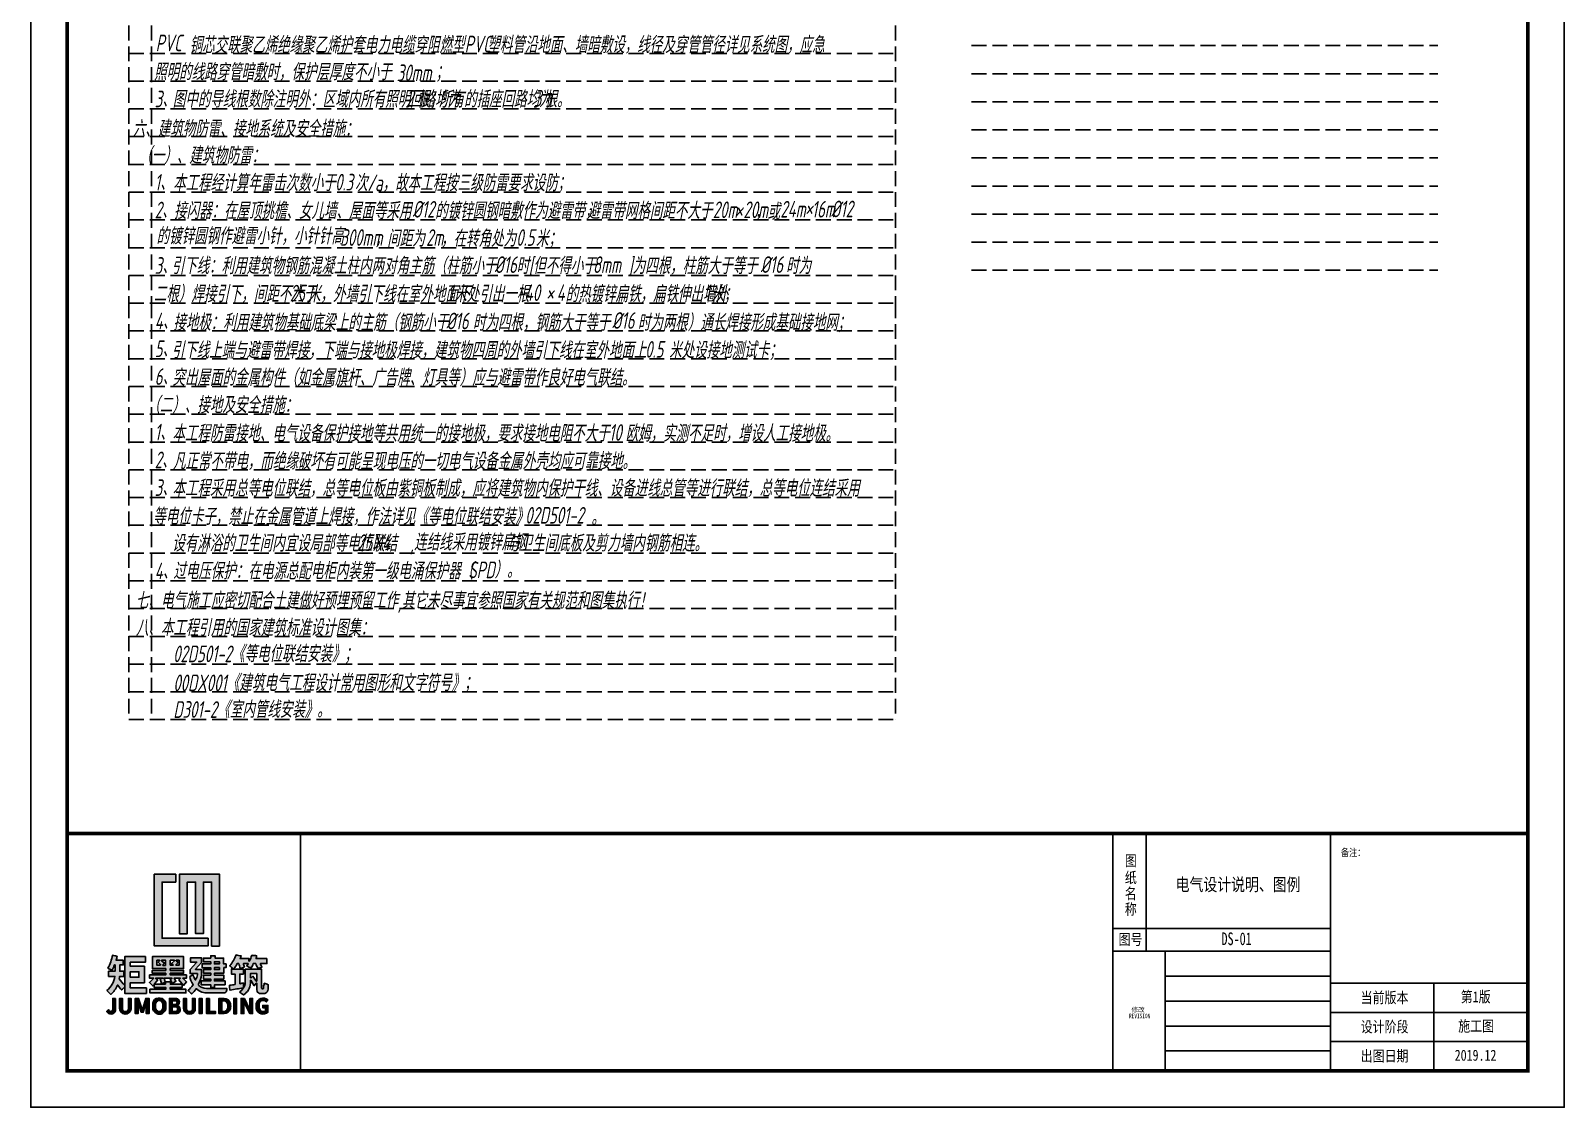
# Model space of a CAD drawing. Header units: millimetres. Extents: x -807114 to 558292, y -468455 to -61603.
# Drawn here: x -599457 to -573673, y -435576 to -417475 of the extents above; entities that cross this region are included whole.
import ezdxf
from ezdxf.enums import TextEntityAlignment as Align

# ---------------------------------------------------------------- set-up
doc = ezdxf.new("R2010")
doc.units = ezdxf.units.MM
doc.header["$LTSCALE"] = 1000
doc.linetypes.add('DASH', pattern=[0.35, 0.25, -0.1])
for name, color, linetype in [('PUB_TEXT', 3, 'Continuous'), ('PUB_TITLE', 4, 'Continuous'), ('建-文字', 7, 'Continuous'), ('标注1', 7, 'Continuous')]:
    doc.layers.add(name, color=color, linetype=linetype)
doc.styles.add('TEXT', font='gbeitc.shx', dxfattribs={"width": 0.85, "bigfont": 'hztxt.shx'})
doc.styles.add('uni-黑体', font='simhei.ttf')
doc.styles.add('ZDBOX', font='simsun.ttc', dxfattribs={"width": 0.7})
doc.styles.add('宋体', font='simsun.ttc', dxfattribs={"width": 0.8})

# ---------------------------------------------------------------- blocks, each defined once
blk = doc.blocks.new('rdfhdghkyouy')
h = blk.add_hatch(color=1)
h.dxf.hatch_style = 1
h.paths.add_polyline_path([(2159971.7, 406811.8), (2159998.1, 406811.8), (2159998.1, 406826.8), (2159956.5, 406826.8), (2159956.5, 406688.1), (2160060.7, 406688.1), (2160060.7, 406703), (2159971.7, 406703)])
h = blk.add_hatch(color=1)
h.dxf.hatch_style = 1
h.paths.add_polyline_path([(2160036.5, 406712), (2160051.7, 406712), (2160051.7, 406811.7), (2160067.7, 406811.7), (2160067.7, 406687.9), (2160083, 406687.9), (2160083, 406826.8), (2160005.4, 406826.8), (2160005.4, 406711.8), (2160020.5, 406711.8), (2160020.5, 406811.7), (2160036.5, 406811.7)])
h = blk.add_hatch(color=256)
h.dxf.hatch_style = 1
h.paths.add_polyline_path([(2160122.1, 406633.7), (2160129.2, 406633.7), (2160129.2, 406643.4), (2160106.1, 406643.4), (2160106.1, 406633.6), (2160113.2, 406633.6), (2160113.2, 406613.7, -0.0265), (2160102.5, 406611.9, 0.097106), (2160103.4, 406602.3, -0.005713), (2160129.2, 406607.1, 0.05), (2160129.3, 406616.5, 0.024926), (2160123, 406615, -0.515318), (2160122.1, 406615.5)])
h.paths.add_polyline_path([(2160164, 406643.4), (2160132.9, 406643.4), (2160132.9, 406614.9, -0.1854), (2160122.3, 406599.4, 0.144295), (2160129.6, 406593.4, 0.244594), (2160142.6, 406615.8), (2160142.6, 406622), (2160143.5, 406622), (2160150.1, 406611.1), (2160154.2, 406615.8), (2160155.2, 406615.8), (2160155.2, 406602.9, 0.365184), (2160160.4, 406596.2), (2160170.6, 406596.2, 0.348371), (2160177.2, 406604.6), (2160177.2, 406613.1, 0.011482), (2160169.4, 406615.8), (2160169.4, 406612.2), (2160168.3, 406612.2), (2160168.3, 406606, -0.574481), (2160164, 406606.5)])
h.paths.add_polyline_path([(2160142.7, 406634.5), (2160155.1, 406634.5), (2160155.1, 406620.2), (2160154.2, 406620.2), (2160147.7, 406629.4), (2160144.4, 406626.5), (2160142.7, 406626.5)], flags=16)
h.paths.add_polyline_path([(2160174.7, 406663.9), (2160153.4, 406663.9, 0.07162), (2160154.8, 406669.2, 0.023398), (2160145.3, 406670, -0.080777), (2160140.6, 406658.7), (2160139.9, 406658.7), (2160139.9, 406664.1), (2160122.5, 406664.1, 0.117099), (2160124.9, 406668.9, -0.03015), (2160114.9, 406670.9, -0.103994), (2160102.7, 406650.1, 0.130817), (2160110.2, 406644, 0.122166), (2160116.8, 406653.9), (2160120.3, 406653.9, 0.044245), (2160123.2, 406645.1, 0.137588), (2160131.5, 406647.7, -0.103032), (2160129.3, 406654), (2160138.3, 406654), (2160138.3, 406653.4, -0.005915), (2160135.5, 406649.3, 0.08158), (2160144.3, 406645.8, 0.192586), (2160148, 406654.1), (2160153.2, 406654.1, 0.071285), (2160157.1, 406645.4, 0.167739), (2160165.3, 406647.5, -0.147898), (2160162.2, 406654.1), (2160174.7, 406654.1)])
h = blk.add_hatch(color=256)
h.dxf.hatch_style = 1
h.paths.add_polyline_path([(2159889.6, 406639), (2159889.6, 406651.5), (2159896.6, 406651.5), (2159896.6, 406660.4), (2159882.5, 406660.4, 0.075426), (2159884.5, 406668.2, 0.02828), (2159875.5, 406670.1, -0.101092), (2159866.7, 406645.4, 0.098123), (2159875.1, 406641.4, 0.05359), (2159879.3, 406651.5, -0.000618), (2159880.6, 406651.5), (2159880.6, 406639), (2159868.1, 406639), (2159868.1, 406629.1), (2159880.5, 406629.1, -0.17747), (2159864.8, 406601.7), (2159872.5, 406594.2, 0.125187), (2159885, 406612.1, -0.632942), (2159886.1, 406612.2, 0.035284), (2159893.2, 406602.9, 0.043167), (2159899.3, 406608.9), (2159899.3, 406611.4, -0.026646), (2159888.8, 406624.5, 0.19173), (2159889.4, 406629.1), (2159897.5, 406629.1), (2159897.5, 406639)])
h = blk.add_hatch(color=256)
h.dxf.hatch_style = 1
h.paths.add_polyline_path([(2159899.3, 406596.2), (2159941.3, 406596.2), (2159941.3, 406607), (2159910.1, 406607), (2159910.1, 406616.7), (2159937.6, 406616.7), (2159937.6, 406648.9), (2159910.1, 406648.9), (2159910.1, 406656.7), (2159939.4, 406656.7), (2159939.4, 406667.5), (2159899.3, 406667.5)])
h.paths.add_polyline_path([(2159910, 406638.1), (2159926.9, 406638.1), (2159926.9, 406627.4), (2159910, 406627.4)], flags=16)
h = blk.add_hatch(color=256)
h.dxf.hatch_style = 1
h.paths.add_polyline_path([(2159987.6, 406631.9), (2159987.6, 406635.4), (2160013.4, 406635.4), (2160013.4, 406640.7), (2159987.6, 406640.7), (2159987.6, 406644.3), (2160013.5, 406644.3), (2160013.5, 406667.4), (2159952.9, 406667.4), (2159952.9, 406644.3), (2159978.8, 406644.3), (2159978.8, 406640.8), (2159952.8, 406640.8), (2159952.8, 406635.4), (2159978.7, 406635.4), (2159978.7, 406631.9), (2159947.6, 406631.9), (2159947.5, 406625.6), (2159955.5, 406625.6), (2159947.1, 406617.4), (2159953.6, 406610.7), (2159956.3, 406613.2), (2159956.3, 406607.8), (2159978.7, 406607.8), (2159978.7, 406604.2), (2159948.3, 406604.2), (2159948.3, 406597.1), (2160017.8, 406597.1), (2160017.8, 406604.3), (2159987.6, 406604.3), (2159987.6, 406607.7), (2160010.7, 406607.7), (2160010.7, 406614), (2159987.7, 406614), (2159987.7, 406618.5), (2159977.9, 406618.5), (2159975.7, 406625.6), (2159991.1, 406625.6), (2159987.1, 406623.1), (2159991.6, 406615.7), (2159998.4, 406619.9), (2159994.8, 406625.6), (2160007.1, 406625.6), (2160003.9, 406622.4), (2160013, 406611.8), (2160019.1, 406618.4), (2160011.7, 406625.6), (2160018.8, 406625.6), (2160018.8, 406631.9)])
h.paths.add_polyline_path([(2159974.1, 406625.6), (2159968.3, 406624.2), (2159970.9, 406615.5), (2159977.6, 406617.6), (2159978.6, 406617.6), (2159978.6, 406614.1), (2159957.3, 406614.1), (2159957.3, 406614.9), (2159963.3, 406622.4), (2159959, 406625.6)], flags=16)
h.paths.add_polyline_path([(2159987.6, 406650.6), (2159987.6, 406660.3), (2159995.6, 406660.3), (2159995.6, 406659.4), (2159990, 406654), (2159992.9, 406651.4), (2159992.9, 406650.6)], flags=16)
h.paths.add_polyline_path([(2159978.6, 406650.5), (2159973.4, 406650.5), (2159973.4, 406651.7), (2159976.6, 406654.5), (2159970.6, 406659.5), (2159970.6, 406660.4), (2159978.6, 406660.4)], flags=16)
h.paths.add_polyline_path([(2159998.3, 406650.6), (2159998.3, 406651.5), (2160002.7, 406656), (2159999.2, 406659.5), (2159999.2, 406660.4), (2160004.5, 406660.4), (2160004.5, 406650.6)], flags=16)
h.paths.add_polyline_path([(2159968.9, 406650.6), (2159961.8, 406650.6), (2159961.8, 406660.3), (2159966.9, 406660.3), (2159966.9, 406659.4), (2159963.9, 406657), (2159968.9, 406652.3)], flags=16)
h = blk.add_hatch(color=256)
h.dxf.hatch_style = 1
h.paths.add_polyline_path([(2160048.2, 406632), (2160048.2, 406642.5), (2160036.5, 406642.5), (2160036.5, 406643.4), (2160048.2, 406656), (2160048.2, 406664.8), (2160026.7, 406664.8), (2160026.7, 406656.8), (2160038.4, 406656.8), (2160038.4, 406655.9), (2160025.9, 406642.5), (2160025.9, 406634.5), (2160040.2, 406634.5), (2160040.2, 406632.3, -0.094714), (2160036.7, 406622.6, -0.697354), (2160035.8, 406622.6, 0.000076), (2160031.4, 406631.9), (2160025.4, 406628.7, 0.101136), (2160031.5, 406614, -0.613145), (2160031.3, 406612.1, -0.034324), (2160022.2, 406602.3, 0.063835), (2160029.3, 406595.2, 0.053493), (2160037.4, 406604.9, -0.6157), (2160038.6, 406605.1, 0.207786), (2160060.8, 406597.4), (2160094.1, 406597.4, 0.26103), (2160097.2, 406605.5), (2160057.5, 406605.5, -0.163358), (2160042.8, 406611.7, -0.39359), (2160042.4, 406614.5, 0.079801)])
h = blk.add_hatch(color=256)
h.dxf.hatch_style = 1
h.paths.add_polyline_path([(2160073.1, 406631.8), (2160073.1, 406635.3), (2160091, 406635.3), (2160091, 406646.1), (2160095.6, 406646.1), (2160095.6, 406653.2), (2160090.9, 406653.2), (2160090.9, 406664.7), (2160074.2, 406664.7), (2160074.2, 406669.2), (2160066, 406669.2), (2160066, 406664.7), (2160051.8, 406664.7), (2160051.8, 406657.6), (2160066.1, 406657.6), (2160066.1, 406653.2), (2160049.1, 406653.2), (2160049.1, 406646), (2160066, 406646), (2160066, 406642.5), (2160051.7, 406642.5), (2160051.7, 406635.6), (2160066, 406635.6), (2160066, 406631.8), (2160051.8, 406631.8), (2160051.8, 406623.8), (2160065.9, 406623.8), (2160065.9, 406620.4), (2160047.3, 406620.4), (2160047.3, 406613.1), (2160065.9, 406613.1), (2160065.9, 406607.8), (2160073.3, 406607.8), (2160073.3, 406613.1), (2160093.7, 406613.1), (2160093.7, 406620.3), (2160073.1, 406620.3), (2160073.1, 406623.9), (2160091, 406623.9), (2160091, 406631.8)])
h.paths.add_polyline_path([(2160073.2, 406642.5), (2160073.2, 406646.1), (2160082.8, 406646.1), (2160082.8, 406642.5)], flags=16)
h.paths.add_polyline_path([(2160073.1, 406653.3), (2160073.1, 406657.6), (2160082.8, 406657.6), (2160082.8, 406653.3)], flags=16)
h = blk.add_hatch(color=256)
h.dxf.hatch_style = 1
h.paths.add_polyline_path([(2159876.2, 406565, -0.864465), (2159867.9, 406564.8), (2159864.1, 406561.2, 0.640771), (2159881.6, 406562.6), (2159881.6, 406586.4), (2159876.2, 406586.4)])
h = blk.add_hatch(color=256)
h.dxf.hatch_style = 1
h.paths.add_polyline_path([(2159911.8, 406566.5), (2159911.8, 406586.4), (2159906.5, 406586.4), (2159906.5, 406566.9, -1.009966), (2159894.9, 406566.8), (2159894.9, 406586.5), (2159889.5, 406586.5), (2159889.5, 406567.8, 0.977216)])
h = blk.add_hatch(color=256)
h.dxf.hatch_style = 1
h.paths.add_polyline_path([(2159932.4, 406566.9), (2159926.2, 406586.4), (2159919.7, 406586.4), (2159919.7, 406557.1), (2159925.2, 406557.1), (2159925.2, 406576.5), (2159926, 406576.5), (2159931.3, 406559.8), (2159935.1, 406559.8), (2159941, 406578.5), (2159941.2, 406578.5), (2159941.2, 406557), (2159946.6, 406557), (2159946.6, 406586.5), (2159940.2, 406586.5), (2159934.2, 406566.9)])
h = blk.add_hatch(color=256)
h.dxf.hatch_style = 1
h.paths.add_polyline_path([(2159964.3, 406556.1), (2159969, 406556.1, 0.298348), (2159978.7, 406566.2), (2159978.7, 406577.1, 0.364292), (2159968, 406587.2), (2159964.4, 406587.2, 0.350695), (2159953.7, 406577.3), (2159953.7, 406565.9, 0.26696)])
h.paths.add_polyline_path([(2159959.1, 406567.7), (2159959.1, 406576.1, -0.250076), (2159964.4, 406582.3), (2159968, 406582.3, -0.285743), (2159973.3, 406576.1), (2159973.3, 406567.7, -0.285743), (2159968, 406561.5), (2159964.4, 406561.5, -0.250076)], flags=16)
h = blk.add_hatch(color=256)
h.dxf.hatch_style = 1
h.paths.add_polyline_path([(2160002.1, 406572.3), (2160002.1, 406573.8, 0.826888), (2159997.4, 406586.6), (2159985.9, 406586.6), (2159985.9, 406557.1), (2159997.4, 406557.1, 0.912972)])
h.paths.add_polyline_path([(2159999.8, 406561.5), (2159991.2, 406561.5), (2159991.2, 406570.4), (2160000, 406570.4, -0.432832)], flags=16)
h.paths.add_polyline_path([(2159999.1, 406574.9), (2159991.2, 406574.9), (2159991.2, 406582), (2159999, 406582, -0.583472)], flags=16)
h = blk.add_hatch(color=256)
h.dxf.hatch_style = 1
h.paths.add_polyline_path([(2160028.9, 406556.7, 0.366868), (2160035.7, 406566.7), (2160035.7, 406586.4), (2160030.3, 406586.4), (2160030.3, 406566.7, -0.36078), (2160028, 406562, -0.268116), (2160021.6, 406562.1, -0.217237), (2160018.8, 406566.7), (2160018.8, 406586.5), (2160013.4, 406586.5), (2160013.4, 406567.9, 0.336908), (2160020.8, 406556.6, 0.089531)])
h = blk.add_hatch(color=256)
h.dxf.hatch_style = 1
h.paths.add_polyline_path([(2160049.1, 406586.5), (2160043.7, 406586.5), (2160043.7, 406557), (2160049.1, 406557)])
h = blk.add_hatch(color=256)
h.dxf.hatch_style = 1
h.paths.add_polyline_path([(2160063.3, 406561.5), (2160063.3, 406586.5), (2160058, 406586.5), (2160058, 406557.1), (2160074.9, 406557.1), (2160074.9, 406561.5)])
h = blk.add_hatch(color=256)
h.dxf.hatch_style = 1
h.paths.add_polyline_path([(2160091.8, 406557, 0.327653), (2160104.3, 406566.3, 0.052451), (2160104.3, 406576.9, 0.343572), (2160091.8, 406586.4), (2160081.9, 406586.4), (2160081.9, 406557)])
h.paths.add_polyline_path([(2160087.4, 406561.5), (2160087.4, 406582), (2160093.5, 406582, -0.193939), (2160098.8, 406575.1, -0.007348), (2160098.9, 406567.5, -0.192736), (2160093.5, 406561.5)], flags=16)
h = blk.add_hatch(color=256)
h.dxf.hatch_style = 1
h.paths.add_polyline_path([(2160110.6, 406556.9), (2160115.9, 406556.9), (2160115.9, 406586.5), (2160110.6, 406586.5)])
h = blk.add_hatch(color=256)
h.dxf.hatch_style = 1
h.paths.add_polyline_path([(2160141.7, 406565.9), (2160141, 406565.9), (2160131.1, 406586.5), (2160124.8, 406586.5), (2160124.8, 406557), (2160130.2, 406557), (2160130.2, 406578.4), (2160130.9, 406578.4), (2160141.8, 406557.2), (2160147.1, 406557.2), (2160147.1, 406586.4), (2160141.7, 406586.4)])
h = blk.add_hatch(color=256)
h.dxf.hatch_style = 1
h.paths.add_polyline_path([(2160176.5, 406559.8), (2160176.5, 406573.1), (2160166.7, 406573.1), (2160166.7, 406568.6), (2160172, 406568.6), (2160172, 406561.5, -0.413609), (2160159.6, 406567.7), (2160159.6, 406576.4, -0.631574), (2160173.5, 406579.9), (2160176.5, 406583.6, 0.61009), (2160154.1, 406576), (2160154.1, 406566.7, 0.585231)])
for p, q in [((2160132.9, 406614.9), (2160132.9, 406643.4)), ((2160164, 406643.4), (2160164, 406606.5)), ((2159955.5, 406625.6), (2159947.1, 406617.4)), ((2159957.3, 406614.9), (2159963.3, 406622.4)), ((2160113.2, 406633.6), (2160113.2, 406613.7)), ((2160122.1, 406633.7), (2160122.1, 406615.5)), ((2159864.8, 406601.7), (2159872.5, 406594.2)), ((2160124.8, 406557), (2160124.8, 406586.5)), ((2160147.1, 406586.4), (2160147.1, 406557.2)), ((2159999.1, 406574.9), (2159991.2, 406574.9)), ((2160000, 406570.4), (2159991.2, 406570.4))]:
    blk.add_line(p, q)
for points in [[(2160060.7, 406687.7), (2160060.7, 406703), (2159971.7, 406703), (2159971.7, 406811.8), (2159998.1, 406811.8), (2159998.1, 406826.8), (2159956.5, 406826.8), (2159956.5, 406688.1), (2160060.4, 406688.1)], [(2160083.1, 406687.9), (2160067.7, 406687.9), (2160067.7, 406811.7), (2160051.7, 406811.7), (2160051.7, 406712), (2160036.5, 406712), (2160036.5, 406811.7), (2160020.5, 406811.7), (2160020.5, 406711.8), (2160005.4, 406711.8), (2160005.4, 406826.8), (2160083, 406826.8), (2160083, 406687.9)]]:
    blk.add_lwpolyline(points)
for points in [[(2160174.7, 406663.9), (2160153.4, 406663.9, 0.07162), (2160154.8, 406669.2, 0.023398), (2160145.3, 406670, -0.080777), (2160140.6, 406658.7), (2160139.9, 406658.7), (2160139.9, 406664.1), (2160122.5, 406664.1, 0.117099), (2160124.9, 406668.9, -0.03015), (2160114.9, 406670.9, -0.103994), (2160102.7, 406650.1, 0.130817), (2160110.2, 406644, 0.122166), (2160116.8, 406653.9), (2160120.3, 406653.9, 0.044245), (2160123.2, 406645.1, 0.137588), (2160131.5, 406647.7, -0.103032), (2160129.3, 406654), (2160138.3, 406654), (2160138.3, 406653.4, -0.005915), (2160135.5, 406649.3, 0.08158), (2160144.3, 406645.8, 0.192586), (2160148, 406654.1), (2160153.2, 406654.1, 0.071285), (2160157.1, 406645.4, 0.167739), (2160165.3, 406647.5, -0.147898), (2160162.2, 406654.1), (2160174.7, 406654.1)], [(2159888.8, 406624.5, 0.19173), (2159889.4, 406629.1), (2159897.5, 406629.1), (2159897.5, 406639), (2159889.6, 406639), (2159889.6, 406651.5), (2159896.6, 406651.5), (2159896.6, 406660.4), (2159882.5, 406660.4, 0.075426), (2159884.5, 406668.2, 0.02828), (2159875.5, 406670.1, -0.101092), (2159866.7, 406645.4, 0.098123), (2159875.1, 406641.4, 0.05359), (2159879.3, 406651.5, -0.000618), (2159880.6, 406651.5), (2159880.6, 406639), (2159868.1, 406639), (2159868.1, 406629.1), (2159880.5, 406629.1, -0.17747), (2159864.8, 406601.7), (2159872.5, 406594.2, 0.125187), (2159885, 406612.1, -0.632942), (2159886.1, 406612.2, 0.035284), (2159893.2, 406602.9, 0.043167), (2159899.3, 406608.9), (2159899.3, 406611.4, -0.026646)], [(2160048.2, 406632), (2160048.2, 406642.5), (2160036.5, 406642.5), (2160036.5, 406643.4), (2160048.2, 406656), (2160048.2, 406664.8), (2160026.7, 406664.8), (2160026.7, 406656.8), (2160038.4, 406656.8), (2160038.4, 406655.9), (2160025.9, 406642.5), (2160025.9, 406634.5), (2160040.2, 406634.5), (2160040.2, 406632.3, -0.094714), (2160036.7, 406622.6, -0.697358), (2160035.8, 406622.6, 0.000076), (2160031.4, 406631.9), (2160025.4, 406628.7, 0.101136), (2160031.5, 406614, -0.613145), (2160031.3, 406612.1, -0.034324), (2160022.2, 406602.3, 0.063835), (2160029.3, 406595.2, 0.053493), (2160037.4, 406604.9, -0.6157), (2160038.6, 406605.1, 0.207786), (2160060.8, 406597.4), (2160094.1, 406597.4, 0.26103), (2160097.2, 406605.5), (2160057.5, 406605.5, -0.163358), (2160042.8, 406611.7, -0.335218), (2160042.2, 406614.2, 0.081667)], [(2160129.2, 406643.4), (2160106.1, 406643.4), (2160106.1, 406633.6), (2160113.2, 406633.6), (2160113.2, 406613.7, -0.0265), (2160102.5, 406611.9, 0.097106), (2160103.4, 406602.3, -0.005713), (2160129.2, 406607.1, 0.05), (2160129.3, 406616.5, 0.024926), (2160123, 406615, -0.515318), (2160122.1, 406615.5), (2160122.1, 406633.7), (2160129.2, 406633.7)], [(2160142.6, 406622), (2160143.5, 406622), (2160150.1, 406611.1), (2160154.2, 406615.8), (2160155.2, 406615.8), (2160155.2, 406602.9, 0.365184), (2160160.4, 406596.2), (2160170.6, 406596.2, 0.348371), (2160177.2, 406604.6), (2160177.2, 406613.1, 0.011482), (2160169.4, 406615.8), (2160169.4, 406612.2), (2160168.3, 406612.2), (2160168.3, 406606, -0.574481), (2160164, 406606.5), (2160164, 406643.4), (2160132.9, 406643.4), (2160132.9, 406614.9, -0.1854), (2160122.3, 406599.4, 0.144295), (2160129.6, 406593.4, 0.244594), (2160142.6, 406615.8)], [(2159881.6, 406586.4), (2159876.2, 406586.4), (2159876.2, 406565, -0.864465), (2159867.9, 406564.8), (2159864.1, 406561.2, 0.640771), (2159881.6, 406562.6)], [(2159894.9, 406566.8), (2159894.9, 406586.5), (2159889.5, 406586.5), (2159889.5, 406567.8, 0.977216), (2159911.8, 406566.5), (2159911.8, 406586.4), (2159906.5, 406586.4), (2159906.5, 406566.7, -0.98776)], [(2159978.7, 406566.2), (2159978.7, 406577.1, 0.364292), (2159968, 406587.2), (2159964.4, 406587.2, 0.350695), (2159953.7, 406577.3), (2159953.7, 406565.9, 0.26696), (2159964.3, 406556.1), (2159969, 406556.1, 0.298348)], [(2159959.1, 406567.7), (2159959.1, 406576.1, -0.250076), (2159964.4, 406582.3), (2159968, 406582.3, -0.285743), (2159973.3, 406576.1), (2159973.3, 406567.7, -0.285743), (2159968, 406561.5), (2159964.4, 406561.5, -0.250076)], [(2160002.1, 406572.3), (2160002.1, 406573.8, 0.826888), (2159997.4, 406586.6), (2159985.9, 406586.6), (2159985.9, 406557.1), (2159997.4, 406557.1, 0.912972)], [(2159999.1, 406574.9), (2159991.2, 406574.9), (2159991.2, 406582), (2159999, 406582, -0.583472)], [(2160035.7, 406566.7), (2160035.7, 406586.4), (2160030.3, 406586.4), (2160030.3, 406566.7, -0.36078), (2160028, 406562, -0.268116), (2160021.6, 406562.1, -0.217237), (2160018.8, 406566.7), (2160018.8, 406586.5), (2160013.4, 406586.5), (2160013.4, 406567.9, 0.336908), (2160020.8, 406556.6, 0.089531), (2160028.9, 406556.7, 0.366868)], [(2160104.3, 406566.3, 0.052451), (2160104.3, 406576.9, 0.343572), (2160091.8, 406586.4), (2160081.9, 406586.4), (2160081.9, 406557), (2160091.8, 406557, 0.327653)], [(2160087.4, 406582), (2160093.5, 406582, -0.193939), (2160098.8, 406575.1, -0.007348), (2160098.9, 406567.5, -0.192736), (2160093.5, 406561.5), (2160087.4, 406561.5)], [(2160159.6, 406567.7), (2160159.6, 406576.4, -0.631574), (2160173.5, 406579.9), (2160176.5, 406583.6, 0.61009), (2160154.1, 406576), (2160154.1, 406566.7, 0.585231), (2160176.5, 406559.8), (2160176.5, 406573.1), (2160166.7, 406573.1), (2160166.7, 406568.6), (2160172, 406568.6), (2160172, 406561.5, -0.413609)], [(2159999.8, 406561.5), (2159991.2, 406561.5), (2159991.2, 406570.4), (2160000, 406570.4, -0.432832)]]:
    blk.add_lwpolyline(points, format="xyb", close=True)
for points in [[(2159939.4, 406656.7), (2159939.4, 406667.5), (2159899.3, 406667.5), (2159899.3, 406596.2), (2159941.3, 406596.2), (2159941.3, 406607), (2159910.1, 406607), (2159910.1, 406616.7), (2159937.6, 406616.7), (2159937.6, 406648.9), (2159910.1, 406648.9), (2159910.1, 406656.7)], [(2159937.6, 406648.9), (2159910.1, 406648.9), (2159910.1, 406656.7), (2159939.4, 406656.7), (2159939.4, 406667.5), (2159899.3, 406667.5), (2159899.3, 406596.2), (2159941.3, 406596.2), (2159941.3, 406607), (2159910.1, 406607), (2159910.1, 406616.7), (2159937.6, 406616.7)], [(2160010.7, 406614), (2159987.7, 406614), (2159987.7, 406618.5), (2159977.9, 406618.5), (2159975.7, 406625.6), (2159991.1, 406625.6), (2159987.1, 406623.1), (2159991.6, 406615.7), (2159998.4, 406619.9), (2159994.8, 406625.6), (2160007.1, 406625.6), (2160003.9, 406622.4), (2160013, 406611.8), (2160019.1, 406618.4), (2160011.7, 406625.6), (2160018.8, 406625.6), (2160018.8, 406631.9), (2159987.6, 406631.9), (2159987.6, 406635.4), (2160013.4, 406635.4), (2160013.4, 406640.7), (2159987.6, 406640.7), (2159987.6, 406644.3), (2160013.5, 406644.3), (2160013.5, 406667.4), (2159952.9, 406667.4), (2159952.9, 406644.3), (2159978.8, 406644.3), (2159978.8, 406640.8), (2159952.8, 406640.8), (2159952.8, 406635.4), (2159978.7, 406635.4), (2159978.7, 406631.9), (2159947.6, 406631.9), (2159947.5, 406625.6), (2159955.5, 406625.6), (2159947.1, 406617.4), (2159953.6, 406610.7), (2159956.3, 406613.2), (2159956.3, 406607.8), (2159978.7, 406607.8), (2159978.7, 406604.2), (2159948.3, 406604.2), (2159948.3, 406597.1), (2160017.8, 406597.1), (2160017.8, 406604.3), (2159987.6, 406604.3), (2159987.6, 406607.7), (2160010.7, 406607.7)], [(2159968.9, 406650.6), (2159961.8, 406650.6), (2159961.8, 406660.3), (2159966.9, 406660.3), (2159966.9, 406659.4), (2159963.9, 406657), (2159968.9, 406652.3)], [(2159978.6, 406650.5), (2159973.4, 406650.5), (2159973.4, 406651.7), (2159976.6, 406654.5), (2159970.6, 406659.5), (2159970.6, 406660.4), (2159978.6, 406660.4)], [(2159987.6, 406650.6), (2159987.6, 406660.3), (2159995.6, 406660.3), (2159995.6, 406659.4), (2159990, 406654), (2159992.9, 406651.4), (2159992.9, 406650.6)], [(2159998.3, 406650.6), (2159998.3, 406651.5), (2160002.7, 406656), (2159999.2, 406659.5), (2159999.2, 406660.4), (2160004.5, 406660.4), (2160004.5, 406650.6)], [(2160091, 406646.1), (2160095.6, 406646.1), (2160095.6, 406653.2), (2160090.9, 406653.2), (2160090.9, 406664.7), (2160074.2, 406664.7), (2160074.2, 406669.2), (2160066, 406669.2), (2160066, 406664.7), (2160051.8, 406664.7), (2160051.8, 406657.6), (2160066.1, 406657.6), (2160066.1, 406653.2), (2160049.1, 406653.2), (2160049.1, 406646), (2160066, 406646), (2160066, 406642.5), (2160051.7, 406642.5), (2160051.7, 406635.6), (2160066, 406635.6), (2160066, 406631.8), (2160051.8, 406631.8), (2160051.8, 406623.8), (2160065.9, 406623.8), (2160065.9, 406620.4), (2160047.3, 406620.4), (2160047.3, 406613.1), (2160065.9, 406613.1), (2160065.9, 406607.8), (2160073.3, 406607.8), (2160073.3, 406613.1), (2160093.7, 406613.1), (2160093.7, 406620.3), (2160073.1, 406620.3), (2160073.1, 406623.9), (2160091, 406623.9), (2160091, 406631.8), (2160073.1, 406631.8), (2160073.1, 406635.3), (2160091, 406635.3)], [(2160073.1, 406657.6), (2160082.8, 406657.6), (2160082.8, 406653.3), (2160073.1, 406653.3)], [(2160073.1, 406653.3), (2160073.1, 406657.6), (2160082.8, 406657.6), (2160082.8, 406653.3)], [(2160073.2, 406646.1), (2160082.8, 406646.1), (2160082.8, 406642.5), (2160073.2, 406642.5)], [(2160073.2, 406642.5), (2160073.2, 406646.1), (2160082.8, 406646.1), (2160082.8, 406642.5)], [(2159910, 406638.1), (2159926.9, 406638.1), (2159926.9, 406627.4), (2159910, 406627.4)], [(2159910, 406627.4), (2159910, 406638.1), (2159926.9, 406638.1), (2159926.9, 406627.4)], [(2159978.6, 406614.1), (2159957.3, 406614.1), (2159957.3, 406614.9), (2159963.3, 406622.4), (2159959, 406625.6), (2159974.1, 406625.6), (2159968.3, 406624.2), (2159970.9, 406615.5), (2159977.6, 406617.6), (2159978.6, 406617.6)], [(2160142.7, 406626.5), (2160142.7, 406634.5), (2160155.1, 406634.5), (2160155.1, 406620.2), (2160154.2, 406620.2), (2160147.7, 406629.4), (2160144.4, 406626.5)], [(2159925.2, 406576.5), (2159926, 406576.5), (2159931.3, 406559.8), (2159935.1, 406559.8), (2159941, 406578.5), (2159941.2, 406578.5), (2159941.2, 406557), (2159946.6, 406557), (2159946.6, 406586.5), (2159940.2, 406586.5), (2159934.2, 406566.9), (2159932.4, 406566.9), (2159926.2, 406586.4), (2159919.7, 406586.4), (2159919.7, 406557.1), (2159925.2, 406557.1)], [(2160043.7, 406586.5), (2160049.1, 406586.5), (2160049.1, 406557), (2160043.7, 406557)], [(2160049.1, 406586.5), (2160043.7, 406586.5), (2160043.7, 406557), (2160049.1, 406557)], [(2160063.3, 406586.5), (2160058, 406586.5), (2160058, 406557.1), (2160074.9, 406557.1), (2160074.9, 406561.5), (2160063.3, 406561.5)], [(2160110.6, 406586.5), (2160115.9, 406586.5), (2160115.9, 406556.9), (2160110.6, 406556.9)], [(2160115.9, 406586.5), (2160110.6, 406586.5), (2160110.6, 406556.9), (2160115.9, 406556.9)], [(2160130.2, 406578.4), (2160130.9, 406578.4), (2160141.8, 406557.2), (2160147.1, 406557.2), (2160147.1, 406586.4), (2160141.7, 406586.4), (2160141.7, 406565.9), (2160141, 406565.9), (2160131.1, 406586.5), (2160124.8, 406586.5), (2160124.8, 406557), (2160130.2, 406557)]]:
    blk.add_lwpolyline(points, close=True)
for centre, radius, start, end in [((2159835.1, 406636.8), 46, 310.1249, 350.379), ((2159843.4, 406627.8), 44.4, 310.8521, 339.4229), ((2160058.6, 406626.8), 29.5, 227.33, 274.283)]:
    blk.add_arc(centre, radius, start, end)
blk = doc.blocks.new('G$CB05D023B')
for p, q in [((18755, 2624), (18755, 4604)), ((18203, 3008), (21854, 3008))]:
    blk.add_line(p, q)
at = {"const_width": 30.7}
for points in [[(4537, 4604), (4537, 614)], [(18194, 4604), (18194, 614)], [(21854, 4604), (21854, 614)], [(18203, 2624), (21854, 2624)]]:
    blk.add_lwpolyline(points, dxfattribs=at)
at = {"layer": 'PUB_TITLE'}
for p, q in [((21854, 2087), (25170, 2087)), ((23588, 614), (23588, 2087)), ((21854, 1596), (25170, 1596)), ((21854, 1596), (25170, 1596)), ((21854, 1105), (25170, 1105))]:
    blk.add_line(p, q, dxfattribs=at)
blk.add_lwpolyline([(0, 36466), (0, 0), (25784, 0), (25784, 36466)], close=True, dxfattribs=at)
at = {"layer": 'PUB_TITLE', "const_width": 61.4}
blk.add_lwpolyline([(614, 34931), (614, 614), (25170, 614), (25170, 34931)], close=True, dxfattribs=at)
blk.add_lwpolyline([(614, 4604), (25170, 4604)], dxfattribs=at)
at = {"layer": 'PUB_TITLE'}
blk.add_open_spline([(19071, 2624), (19071, 2624), (19071, 1470), (19071, 614)], degree=3, dxfattribs=at)
for points in [[(19071, 2205), (19071, 2205), (20385, 2205), (21181, 2205), (21181, 2205), (21630, 2205), (21854, 2205)], [(19071, 1786), (19071, 1786), (20385, 1786), (21181, 1786), (21181, 1786), (21630, 1786), (21854, 1786)], [(19071, 1367), (19071, 1367), (20385, 1367), (21181, 1367), (21181, 1367), (21630, 1367), (21854, 1367)], [(19071, 948), (19071, 948), (20385, 948), (21181, 948), (21181, 948), (21630, 948), (21854, 948)]]:
    blk.add_open_spline(points, degree=3, knots=[0, 0, 0, 0, 0.614019, 0.614019, 0.614019, 673.65089, 673.65089, 673.65089, 673.65089], dxfattribs=at)
at = {"xscale": 8.682400419043766, "yscale": 8.682400419043766, "zscale": 8.682400419043766}
blk.add_blockref('rdfhdghkyouy', (-18751530, -3528316), dxfattribs=at)
at = {"style": 'ZDBOX', "width": 0.8}
for s, height, p in [('图', 184, (18496, 4144)), ('备注：', 122.8, (22234, 4288)), ('纸', 184, (18496, 3866)), ('名', 184, (18496, 3598)), ('称', 184, (18496, 3334)), ('图号', 184.2, (18492, 2822))]:
    blk.add_text(s, height=height, dxfattribs=at).set_placement(p, align=Align.MIDDLE)
for s, p in [('当前版本', (22360, 1753)), ('第1版', (24043, 1766)), ('设计阶段', (22360, 1262)), ('施工图', (24000, 1275)), ('出图日期', (22360, 771)), ('2019.12', (23941, 784))]:
    blk.add_text(s, height=184.2, dxfattribs=at).set_placement(p)
at = {"layer": 'PUB_TEXT', "color": 8, "style": '宋体', "width": 0.7}
blk.add_text('REVISION', height=78, dxfattribs=at).set_placement((18466, 1474), align=Align.BOTTOM_LEFT)
at = {"layer": 'PUB_TEXT', "color": 8, "style": '宋体'}
blk.add_text('修改', height=78, dxfattribs=at).set_placement((18508, 1602))

msp = doc.modelspace()

# ---------------------------------------------------------------- linework, layer by layer
at = {"layer": '标注1', "color": 251, "linetype": 'DASH'}
for p, q in [((-597804, -403388.8), (-597804, -422057.5)), ((-597424.8, -403388.8), (-597424.8, -422057.5)), ((-584916, -403388.8), (-584916, -422057.5)), ((-597804, -417857), (-584916, -417857)), ((-583638.9, -417727), (-575796.9, -417727)), ((-583638.9, -418199), (-575796.9, -418199)), ((-597804, -418323.7), (-584916, -418323.7)), ((-583638.9, -418671), (-575796.9, -418671)), ((-597804, -418790.4), (-584916, -418790.4)), ((-583638.9, -419143.1), (-575796.9, -419143.1)), ((-597804, -419257.2), (-584916, -419257.2)), ((-597804, -419723.9), (-584916, -419723.9)), ((-583638.9, -419615.1), (-575796.9, -419615.1)), ((-597804, -420190.6), (-584916, -420190.6)), ((-583638.9, -420087.2), (-575796.9, -420087.2)), ((-597804, -420657.3), (-584916, -420657.3)), ((-583638.9, -420559.2), (-575796.9, -420559.2)), ((-583638.9, -421031.2), (-575796.9, -421031.2)), ((-597804, -421124), (-584916, -421124)), ((-583638.9, -421503.3), (-575796.9, -421503.3)), ((-597804, -421590.7), (-584916, -421590.7)), ((-597804, -422057.5), (-597804, -429058.2)), ((-597804, -422057.5), (-584916, -422057.5)), ((-597804, -422057.5), (-584916, -422057.5)), ((-597804, -422057.5), (-584916, -422057.5)), ((-597424.8, -422057.5), (-597424.8, -429058.2)), ((-584916, -422057.5), (-584916, -429058.2)), ((-597804, -422524.2), (-584916, -422524.2)), ((-597804, -422990.9), (-584916, -422990.9)), ((-597804, -423457.6), (-584916, -423457.6)), ((-597804, -423924.3), (-584916, -423924.3)), ((-597804, -424391), (-584916, -424391)), ((-597804, -424857.8), (-584916, -424857.8)), ((-597804, -425324.5), (-584916, -425324.5)), ((-597804, -425791.2), (-584916, -425791.2)), ((-597804, -426257.9), (-584916, -426257.9)), ((-597804, -426724.6), (-584916, -426724.6)), ((-597804, -427191.3), (-584916, -427191.3)), ((-597804, -427658.1), (-584916, -427658.1)), ((-597804, -428124.8), (-584916, -428124.8)), ((-597804, -428591.5), (-584916, -428591.5)), ((-597804, -429058.2), (-584916, -429058.2))]:
    msp.add_line(p, q, dxfattribs=at)

# ---------------------------------------------------------------- block references
at = {"color": 1}
msp.add_blockref('G$CB05D023B', (-599456.9, -435576.2), dxfattribs=at)

# ---------------------------------------------------------------- texts
at = {"layer": 'PUB_TEXT', "color": 0, "style": 'TEXT', "width": 0.75}
for s, p in [('PVC', (-597353.4, -417821.5)), ('铜芯交联聚乙烯绝缘聚乙烯护套电力电缆穿阻燃型', (-596787, -417857)), ('PVC', (-592157.9, -417840.8, -1343.8)), ('塑料管沿地面、墙暗敷设，线径及穿管管径详见系统图，应急', (-591783.5, -417853.4)), ('照明的线路穿管暗敷时，保护层厚度不小于\u3000\u3000\u3000 ；', (-597384.7, -418309.9)), ('30mm', (-593302.5, -418323.7)), ('图中的导线根数除注明外：区域内所有照明回路均为', (-597070.5, -418768.5, 1305.1)), ('2', (-593143.9, -418753.1, 1305.1)), ('根；', (-592965.5, -418768.5, 1305.1)), ('所有的插座回路均为', (-592593.6, -418768.5, 1305.1)), ('3', (-590996.2, -418753.1, 1305.1)), ('根。', (-590819.5, -418768.5, 1305.1)), ('3、', (-597371.1, -418763.5, 1305.1)), ('六、建筑物防雷、接地系统及安全措施：', (-597744, -419266.3, 2610.3)), ('（一）、建筑物防雷：', (-597632.9, -419713.1, 2610.3)), ('1、', (-597371.1, -420163.7, 1305.1)), ('本工程经计算年雷击次数小于', (-597063.9, -420174.6, 2610.3)), ('0.3', (-594338.6, -420162.4, 2610.3)), ('次/a，故本工程按三级防雷要求设防；', (-594005.9, -420174.6, 2610.3)), ('2、', (-597371.1, -420630.4, 1305.1)), ('接闪器：在屋顶挑檐、女儿墙、屋面等采用  ', (-597048.8, -420643.8, 2610.3)), ('%%c12', (-593035.8, -420618, 2610.3)), ('的镀锌圆钢暗敷作为避雷带，', (-592661.1, -420643.8, 2610.3)), ('避雷带网格间距不大于', (-590100.5, -420643.8, 2610.3)), ('20m', (-587987.7, -420626.6, 2610.3)), ('×', (-587610.6, -420626.6, 2610.3)), ('20m', (-587473.4, -420626.6, 2610.3)), ('，或', (-587284.5, -420660.6, 2610.3)), ('24m', (-586852.6, -420616.6, 2610.3)), ('×', (-586435.1, -420596.7, 2610.3)), ('16m', (-586324.7, -420616.6, 2610.3)), ('%%c12', (-585999.5, -420612.9, 5220.6)), ('的镀锌圆钢作避雷小针，小针针高', (-597344.3, -421069.5, 2610.3)), ('300mm', (-594250.3, -421092.7, 2610.3)), ('，间距为', (-593674.3, -421109.7, 2610.3)), ('2m', (-592808.3, -421092.7, 2610.3)), ('，在转角处为', (-592559.9, -421109.7, 2610.3)), ('0.5', (-591293.8, -421092.7, 2610.3)), ('米；', (-590965.4, -421109.7, 2610.3)), ('3、', (-597371.1, -421563.8, 1305.1)), ('引下线：利用建筑物钢筋混凝土柱内两对角主筋（柱筋小于', (-597091, -421569.1, 2610.3)), ('%%c16', (-591658.5, -421549.4, 2610.3)), ('时[但不得小于', (-591290.8, -421569.1, 2610.3)), ('8mm', (-590004.2, -421549.4, 2610.3)), (']为四根，柱筋大于等于', (-589408.7, -421569.1, 2610.3)), ('%%c16', (-587183.2, -421547.6, 2610.3)), ('时为', (-586760.3, -421569.1, 2610.3)), ('二根）焊接引下，间距不大于', (-597388.6, -422042.8, 2610.3)), ('25', (-595099.2, -422027.7, 2610.3)), ('米，外墙引下线在室外地面下', (-594798.1, -422042.8, 2610.3)), ('1', (-592444.4, -422024.9, 2610.3)), ('米处引出一根', (-592338.6, -422042.8, 2610.3)), ('-40', (-591271.8, -422020.2, 2610.3)), ('4', (-590613.2, -422020.2, 2610.3)), ('的热镀锌扁铁，扁铁伸出墙外', (-590467.4, -422042.8, 2610.3)), ('1', (-588130, -422020.2, 2610.3)), ('米；', (-588016.9, -422042.8, 2610.3)), ('×', (-590788.7, -422020.2, 2610.3)), ('4、', (-597371.1, -422497.3, 1305.1)), ('接地极：利用建筑物基础底梁上的主筋（钢筋小于', (-597062.4, -422522.5, 2610.3)), ('%%c16', (-592469.9, -422496.5, 2610.3)), ('时为四根，钢筋大于等于', (-592025.9, -422522.5, 2610.3)), ('%%c16', (-589680.7, -422487.8, 2610.3)), ('时为两根）通长焊接形成基础接地网；', (-589253, -422522.5, 2610.3)), ('5、', (-597371.1, -422964, 1305.1)), ('引下线上端与避雷带焊接，下端与接地极焊接，建筑物四周的外墙引下线在室外地面上', (-597089.3, -422988.4, 2610.3)), ('0.5', (-589126.3, -422973.5, 2610.3)), ('米处设接地测试卡；', (-588726.1, -422988.4, 2610.3)), ('6、', (-597371.1, -423430.7, 1305.1)), ('突出屋面的金属构件（如金属旗杆、广告牌、灯具等）应与避雷带作良好电气联结。', (-597076.6, -423447.6, 2610.3)), ('（二）、接地及安全措施：', (-597498.6, -423909.7, 2610.3)), ('1、', (-597371.1, -424364.1, 1305.1)), ('本工程防雷接地、电气设备保护接地等共用统一的接地极，要求接地电阻不大于', (-597077.5, -424386, 2610.3)), ('10', (-589733.8, -424370, 2610.3)), ('欧姆，实测不足时，增设人工接地极。', (-589456.3, -424386, 2610.3)), ('2、', (-597371.1, -424830.9, 1305.1)), ('凡正常不带电，而绝缘破坏有可能呈现电压的一切电气设备金属外壳均应可靠接地。', (-597068.6, -424852.9, 2610.3)), ('3、', (-597371.1, -425297.6, 1305.1)), ('本工程采用总等电位联结，总等电位板由紫铜板制成，应将建筑物内保护干线、设备进线总管等进行联结，总等电位连结采用', (-597075, -425309.4, 2610.3)), ('等电位卡子，禁止在金属管道上焊接，作法详见《等电位联结安装》', (-597400.2, -425784.5, 2610.3)), ('02D501-2', (-591142.5, -425762.8, 2610.3)), ('。', (-590031.8, -425792.2, 2610.3)), ('设有淋浴的卫生间内宜设局部等电位联结', (-597080.5, -426234.2, 535.7)), ('25X4', (-593963.1, -426221.5, -14338.7)), (' ,连结线采用镀锌扁钢', (-593188.4, -426216.6, -14338.7)), ('与卫生间底板及剪力墙内钢筋相连。', (-591448.6, -426232.8, -14338.7)), ('4、', (-597371.1, -426697.7, 1305.1)), ('过电压保护：在电源总配电柜内装第一级电涌保护器（', (-597061.4, -426701.7, 2610.3)), ('SPD', (-592099.8, -426680.3, 2610.3)), ('）。', (-591659.1, -426680.3, 2610.3)), ('七、电气施工应密切配合土建做好预埋预留工作,其它未尽事宜参照国家有关规范和图集执行！', (-597690.9, -427197.3, 391.5)), ('八、本工程引用的国家建筑标准设计图集：', (-597690.9, -427654.6, 391.5)), ('02D501-2《等电位联结安装》；', (-597060.8, -428092.7, 391.5)), ('00DX001《建筑电气工程设计常用图形和文字符号》；', (-597057.9, -428580.4, 391.5)), ('D301-2《室内管线安装》。', (-597057.9, -429028.3, 391.5))]:
    msp.add_text(s, height=280, dxfattribs=at).set_placement(p)
at = {"layer": '建-文字', "style": 'uni-黑体'}
for s, width, p in [('电气设计说明、图例', 0.8, (-580207.5, -431937.4)), ('DS-01', 0.7, (-579437.1, -432849.3))]:
    msp.add_text(s, height=213.77, dxfattribs=dict(at, width=width)).set_placement(p)

doc.saveas('drawing.dxf')
